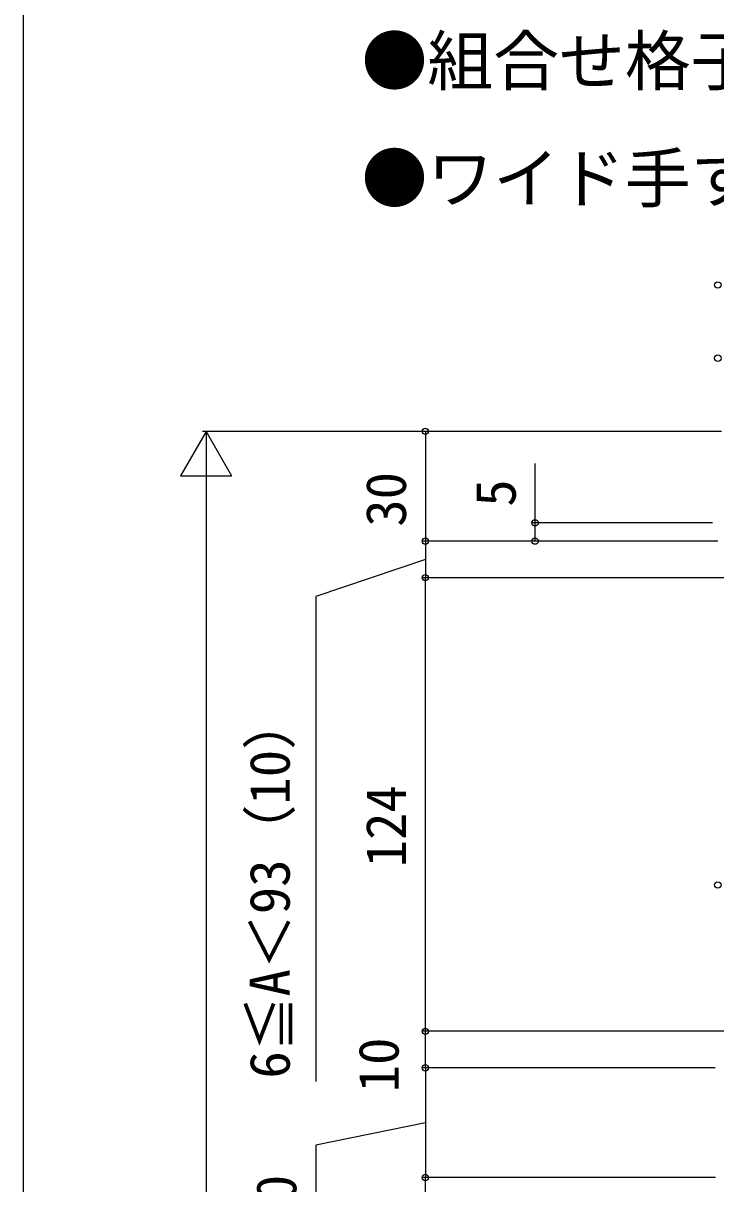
# Model space of a CAD drawing. Units: millimetres, scale not verified. Extents: x -875 to 875, y -1300 to 1292.
# Drawn here: x -875 to -685.6, y -400.3 to -83 of the extents above; entities that cross this region are included whole.
import ezdxf
from ezdxf.enums import TextEntityAlignment as Align

# ---------------------------------------------------------------- set-up
doc = ezdxf.new("R2010")
doc.units = ezdxf.units.MM
doc.header["$LTSCALE"] = 8
for name, color, linetype in [('0-1_USER1', 3, 'Continuous'), ('0-5_YKK_D', 6, 'Continuous'), ('0-6_YKK_ZWAK', 7, 'Continuous')]:
    doc.layers.add(name, color=color, linetype=linetype)
doc.styles.add('ＭＳ ゴシック', font='')
doc.styles.get('ＭＳ ゴシック').set_extended_font_data('MS Gothic')

msp = doc.modelspace()

# ---------------------------------------------------------------- linework, layer by layer
at = {"layer": '0-5_YKK_D'}
for p, q in [((-825, -194.6), (-832, -206.724)), ((-683.997, -194.6), (-826, -194.6)), ((-825, -194.6), (-818, -206.724)), ((-825, -194.6), (-825, -218.849)), ((-683.997, -194.6), (-766, -194.6)), ((-765, -194.6), (-765, -224.6)), ((-832, -206.724), (-818, -206.724)), ((-825, -208.6), (-825, -1055.599)), ((-686.5, -219.6), (-736, -219.6)), ((-685, -224.6), (-766, -224.6)), ((-685, -224.6), (-766, -224.6)), ((-765, -224.6), (-765, -234.6)), ((-685, -224.6), (-736, -224.6)), ((-660, -234.6), (-766, -234.6)), ((-660, -234.6), (-766, -234.6)), ((-765, -358.6), (-765, -234.6)), ((-660, -358.6), (-766, -358.6)), ((-660, -358.6), (-766, -358.6)), ((-765, -368.6), (-765, -358.6)), ((-685.7, -368.6), (-766, -368.6)), ((-685.7, -368.6), (-766, -368.6)), ((-765, -368.6), (-765, -398.6)), ((-685.625, -398.6), (-766, -398.6)), ((-685.625, -398.6), (-766, -398.6)), ((-765, -408.6), (-765, -398.6))]:
    msp.add_line(p, q, dxfattribs=at)
for points in [[(-735, -224.6), (-735, -219.6), (-735, -203.407)], [(-765, -229.6), (-795, -239.732), (-795, -372.34)], [(-765, -383.6), (-795, -389.745), (-795, -413.689)]]:
    msp.add_lwpolyline(points, dxfattribs=at)
for centre in [(-685, -154.6), (-685, -174.6), (-765, -194.6), (-735, -219.6), (-765, -224.6), (-765, -224.6), (-735, -224.6), (-765, -234.6), (-765, -234.6), (-685, -318.6), (-765, -358.6), (-765, -358.6), (-765, -368.6), (-765, -368.6), (-765, -398.6), (-765, -398.6)]:
    msp.add_circle(centre, 0.875, dxfattribs=at)
at = {"layer": '0-6_YKK_ZWAK'}
msp.add_line((-875, 1250.4), (-875, -1299.6), dxfattribs=at)

# ---------------------------------------------------------------- texts
at = {"layer": '0-1_USER1', "style": 'ＭＳ ゴシック'}
for s, p in [('●組合せ格子', (-782.455, -103.873)), ('●ワイド手すり 内勾配笠木', (-782.455, -135.975))]:
    msp.add_text(s, height=13.2, dxfattribs=at).set_placement(p, align=Align.BOTTOM_LEFT)
at = {"layer": '0-5_YKK_D', "style": 'ＭＳ ゴシック'}
for s, p in [('30', (-767, -220.68)), ('5', (-737, -215.208)), ('6≦A＜93（10）', (-798.79, -371.533)), ('124', (-767, -313.773)), ('10', (-769, -375.276)), ('30', (-797, -412.797))]:
    msp.add_text(s, height=11, rotation=90, dxfattribs=at).set_placement(p, align=Align.BOTTOM_LEFT)

doc.saveas('drawing.dxf')
